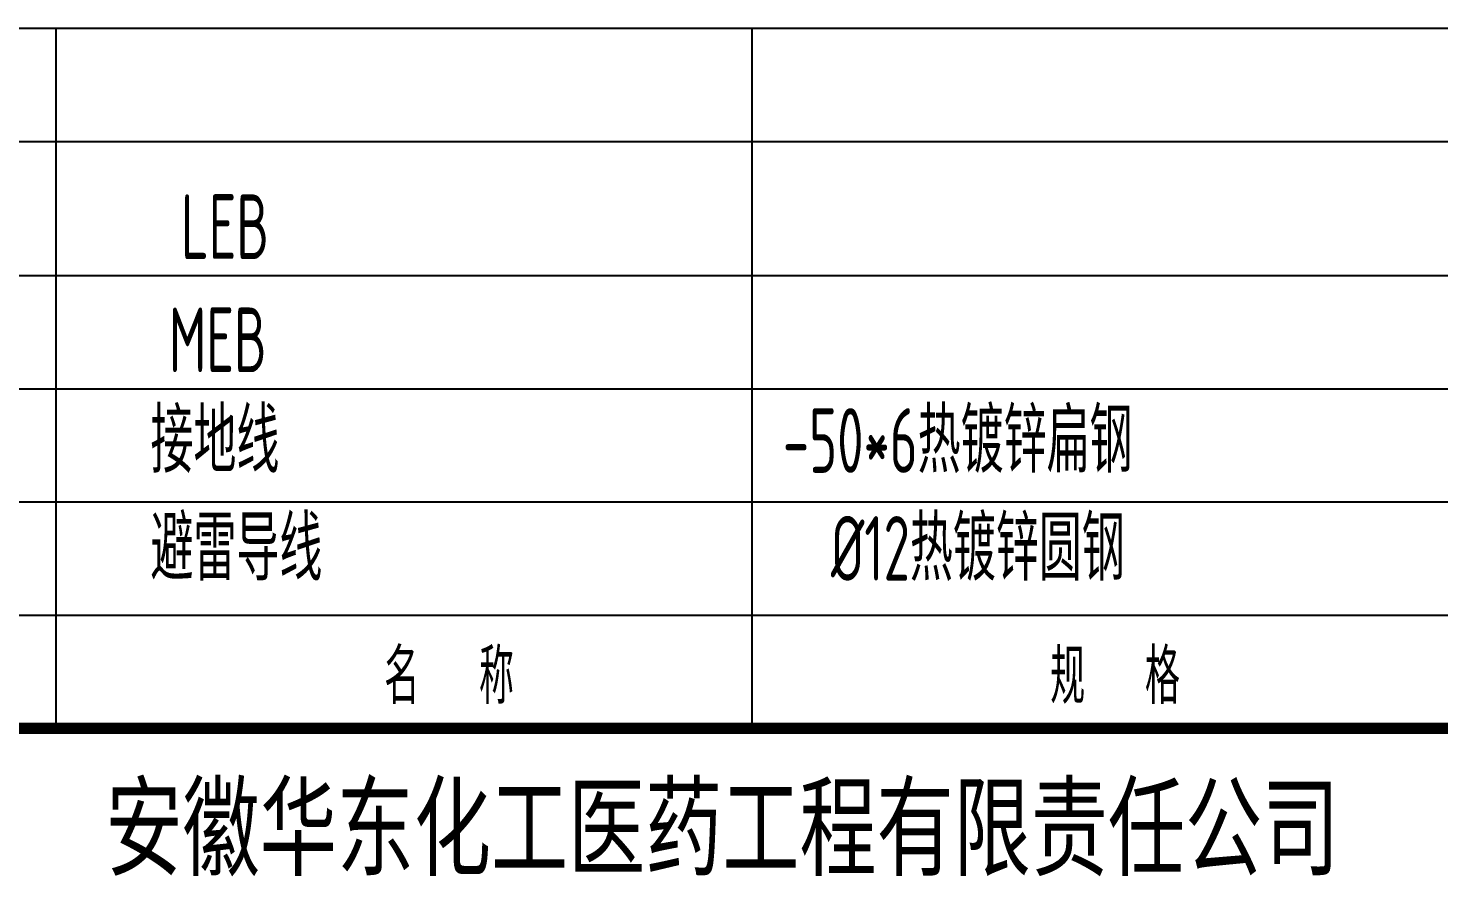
# Model space of a CAD drawing. Extents: x 5211311 to 5622788, y -441754 to -251897.
# Drawn here: x 5490011 to 5498743, y -418550 to -413183 of the extents above; entities that cross this region are included whole.
import ezdxf
from ezdxf.enums import TextEntityAlignment as Align

# ---------------------------------------------------------------- set-up
doc = ezdxf.new("R2010")
doc.units = 0
doc.header["$LTSCALE"] = 1000
doc.header["$MEASUREMENT"] = 0
doc.layers.get('0').update_dxf_attribs({"linetype": 'CONTINUOUS'})
doc.layers.add('TEL_TAB', color=7, linetype='CONTINUOUS')
doc.layers.add('电气', color=3, linetype='CONTINUOUS')
doc.styles.add('ECEC_TQ_S', font='')
doc.styles.add('sceic', font='sceie.shx', dxfattribs={"width": 0.8, "bigfont": 'sceic.shx'})
doc.styles.add('sceie', font='sceie.shx', dxfattribs={"width": 0.7, "bigfont": 'sceic.shx'})
doc.styles.get('ECEC_TQ_S').set_extended_font_data('SimSun')

msp = doc.modelspace()

# ---------------------------------------------------------------- linework, layer by layer
msp.add_lwpolyline([(5506113.1, -417514, 70, 70, 0), (5488113.1, -417514, 70, 70, 0), (5488113.1, -423514, 0, 0, 0)], format="xyseb")
at = {"layer": 'TEL_TAB', "color": 0, "linetype": 'ByBlock'}
for p, q in [((5494489.8, -413183.3), (5494489.8, -416114)), ((5488113.1, -413883.3), (5506113.1, -413883.3)), ((5488113.1, -414714), (5506113.1, -414714)), ((5488113.1, -415414), (5506113.1, -415414)), ((5488113.1, -416114), (5506113.1, -416114)), ((5488113.1, -416114), (5506113.1, -416114)), ((5488113.1, -416114), (5506113.1, -416114)), ((5488113.1, -416114), (5506113.1, -416114)), ((5494489.8, -416114), (5494489.8, -416814)), ((5494489.8, -416114), (5494489.8, -416814)), ((5488113.1, -416814), (5506113.1, -416814)), ((5488113.1, -416814), (5506113.1, -416814)), ((5494489.8, -416814), (5494489.8, -417514))]:
    msp.add_line(p, q, dxfattribs=at)
for points in [[(5488113.1, -413183.3), (5506096.7, -413183.2)], [(5488113.1, -413183.3), (5506096.7, -413183.2)], [(5490181.7, -413183.3), (5490181.7, -416114)], [(5488113.1, -413883.3), (5506096.7, -413883.2)], [(5490181.7, -416114), (5490181.7, -416814)], [(5490181.7, -416114), (5490181.7, -416814)], [(5490181.7, -416814), (5490181.7, -417514)]]:
    msp.add_lwpolyline(points, dxfattribs=at)

# ---------------------------------------------------------------- texts
at = {"style": 'ECEC_TQ_S', "width": 0.7}
msp.add_text('安徽华东化工医药工程有限责任公司', height=500, dxfattribs=at).set_placement((5494308, -418114), align=Align.MIDDLE)
msp.add_text('安徽华东化工医药工程有限责任公司', height=500, dxfattribs=at).set_placement((5494308, -418114), align=Align.MIDDLE)
at = {"layer": 'TEL_TAB', "style": 'sceie', "width": 0.7}
for s, p in [('LEB', (5490956.4, -414610.9)), ('MEB', (5490880.9, -415310.8))]:
    msp.add_text(s, height=400, dxfattribs=at).set_placement(p)
at = {"layer": 'TEL_TAB', "color": 0, "linetype": 'ByBlock', "style": 'sceic', "width": 0.67}
for s, p in [('名   称', (5492214.6, -417364)), ('规   格', (5496337.4, -417364))]:
    msp.add_text(s, height=340, dxfattribs=at).set_placement(p)
at = {"layer": '电气', "style": 'sceie', "width": 0.7}
for s, p in [('接地线', (5490767.6, -415933.9)), ('-50*6热镀锌扁钢', (5494682.8, -415933.9)), ('避雷导线', (5490767.6, -416601.2)), ('%%C12热镀锌圆钢', (5494980.1, -416601.2))]:
    msp.add_text(s, height=400, dxfattribs=at).set_placement(p)

doc.saveas('drawing.dxf')
